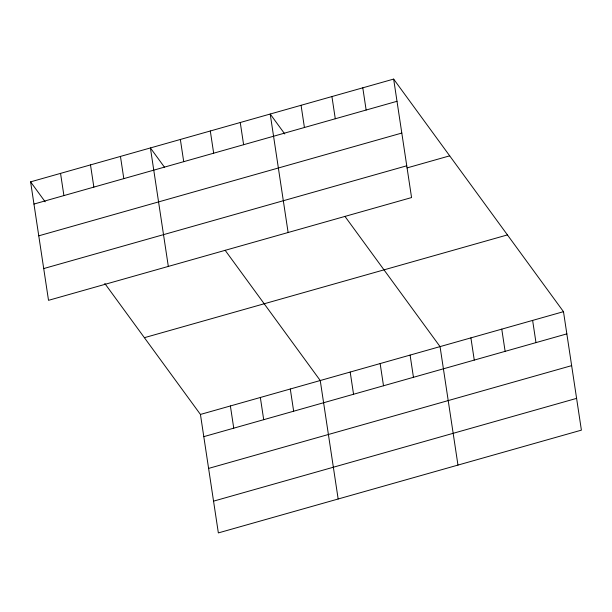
<?xml version="1.0" encoding="UTF-8"?>
<svg xmlns="http://www.w3.org/2000/svg" width="612" height="612" viewBox="0 0 612 612"><rect width="100%" height="100%" fill="white"/><g stroke="black" fill="none" stroke-linecap="round" stroke-linejoin="round"><path stroke-width="0.92" d="M393.646 79.086L411.562 197.561L48.516 300.331L30.6 181.856L393.646 79.086L563.484 311.669L581.4 430.144L218.354 532.914L200.438 414.439L104.797 283.463M33.958 204.064L397.004 101.294M38.763 235.827L401.809 133.056M43.712 268.561L406.758 165.791M407.034 167.917L449.69 155.838M144.394 337.686L507.432 234.916M200.438 414.439L563.484 311.669M203.796 436.647L566.842 333.877M208.6 468.409L571.646 365.639M213.55 501.144L576.596 398.374M284.779 133.982L270.206 114.031L288.122 232.499M344.954 216.388L440.051 346.614L457.967 465.082M164.414 167.13L150.407 147.943L168.323 266.419M225.147 250.3L320.244 380.526L338.161 499.002M30.6 181.856L45.173 201.815M532.624 320.405L535.982 342.605M501.763 329.141L505.122 351.342M470.903 337.878L474.262 360.078M410.094 355.09L413.452 377.298M362.786 87.822L366.144 110.03M380.144 363.566L383.502 385.774M331.926 96.558L335.284 118.759M350.194 372.05L353.552 394.25M301.066 105.295L304.424 127.495M290.295 389.002L293.653 411.21M240.256 122.507L243.614 144.715M260.345 397.486L263.703 419.687M210.306 130.983L213.665 153.191M230.387 405.963L233.746 428.163M180.356 139.467L183.715 161.667M120.457 156.42L123.808 178.627M90.499 164.903L93.858 187.104M60.55 173.38L63.908 195.58"/></g></svg>
